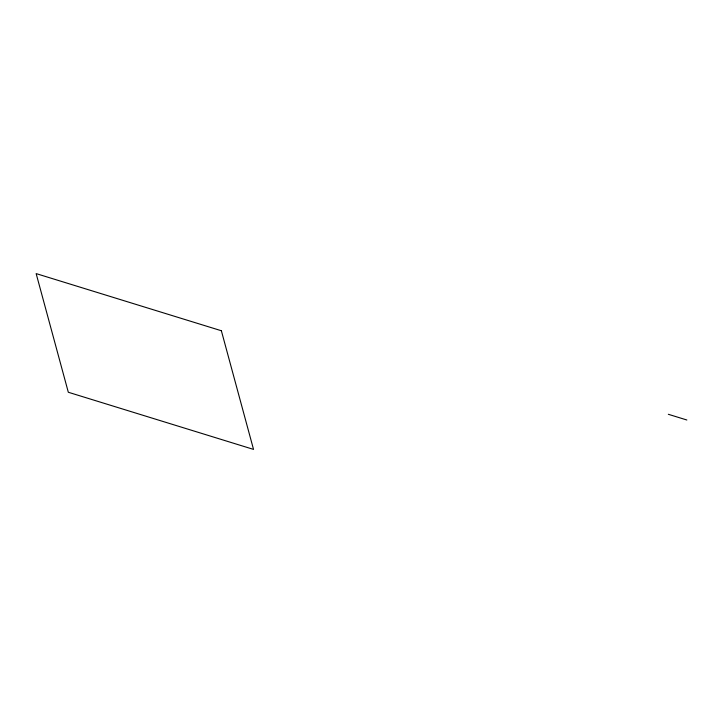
<?xml version="1.0" encoding="UTF-8"?>
<svg xmlns="http://www.w3.org/2000/svg" width="723" height="723" viewBox="0 0 723 723"><rect width="100%" height="100%" fill="white"/><g stroke="black" fill="none" stroke-linecap="round" stroke-linejoin="round"><path stroke-width="1.08" d="M668.332 414.288L686.85 420M221.365 330.745L36.15 273.601L68.314 392.255L253.529 449.399L221.365 330.745"/></g></svg>
